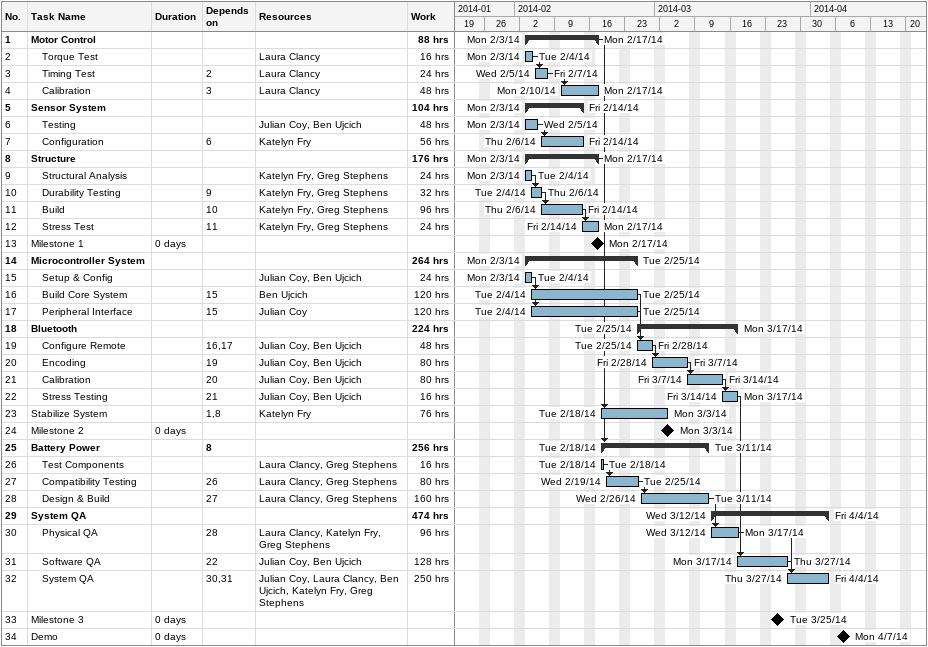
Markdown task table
| ID | Level | Task | Duration | Start | Finish | Predecessors | Resources | Work (h) |
|---|---|---|---|---|---|---|---|---|
| 1 | 1 | **Motor Control** |  | 2014-02-03 | 2014-02-17 |  |  | 88 |
| 2 | 2 | Torque Test |  | 2014-02-03 | 2014-02-04 |  | Laura Clancy | 16 |
| 3 | 2 | Timing Test |  | 2014-02-05 | 2014-02-07 | 2 | Laura Clancy | 24 |
| 4 | 2 | Calibration |  | 2014-02-10 | 2014-02-17 | 3 | Laura Clancy | 48 |
| 5 | 1 | **Sensor System** |  | 2014-02-03 | 2014-02-14 |  |  | 104 |
| 6 | 2 | Testing |  | 2014-02-03 | 2014-02-05 |  | Julian Coy, Ben Ujcich | 48 |
| 7 | 2 | Configuration |  | 2014-02-06 | 2014-02-14 | 6 | Katelyn Fry | 56 |
| 8 | 1 | **Structure** |  | 2014-02-03 | 2014-02-17 |  |  | 176 |
| 9 | 2 | Structural Analysis |  | 2014-02-03 | 2014-02-04 |  | Katelyn Fry, Greg Stephens | 24 |
| 10 | 2 | Durability Testing |  | 2014-02-04 | 2014-02-06 | 9 | Katelyn Fry, Greg Stephens | 32 |
| 11 | 2 | Build |  | 2014-02-06 | 2014-02-14 | 10 | Katelyn Fry, Greg Stephens | 96 |
| 12 | 2 | Stress Test |  | 2014-02-14 | 2014-02-17 | 11 | Katelyn Fry, Greg Stephens | 24 |
| 13 | 1 | Milestone 1 | 0d | 2014-02-17 | 2014-02-17 |  |  |  |
| 14 | 1 | **Microcontroller System** |  | 2014-02-03 | 2014-02-25 |  |  | 264 |
| 15 | 2 | Setup & Config |  | 2014-02-03 | 2014-02-04 |  | Julian Coy, Ben Ujcich | 24 |
| 16 | 2 | Build Core System |  | 2014-02-04 | 2014-02-25 | 15 | Ben Ujcich | 120 |
| 17 | 2 | Peripheral Interface |  | 2014-02-04 | 2014-02-25 | 15 | Julian Coy | 120 |
| 18 | 1 | **Bluetooth** |  | 2014-02-25 | 2014-03-17 |  |  | 224 |
| 19 | 2 | Configure Remote |  | 2014-02-25 | 2014-02-28 | 16, 17 | Julian Coy, Ben Ujcich | 48 |
| 20 | 2 | Encoding |  | 2014-02-28 | 2014-03-07 | 19 | Julian Coy, Ben Ujcich | 80 |
| 21 | 2 | Calibration |  | 2014-03-07 | 2014-03-14 | 20 | Julian Coy, Ben Ujcich | 80 |
| 22 | 2 | Stress Testing |  | 2014-03-14 | 2014-03-17 | 21 | Julian Coy, Ben Ujcich | 16 |
| 23 | 1 | Stabilize System |  | 2014-02-18 | 2014-03-03 | 1, 8 | Katelyn Fry | 76 |
| 24 | 1 | Milestone 2 | 0d | 2014-03-03 | 2014-03-03 |  |  |  |
| 25 | 1 | **Battery Power** |  | 2014-02-18 | 2014-03-11 | 8 |  | 256 |
| 26 | 2 | Test Components |  | 2014-02-18 | 2014-02-18 |  | Laura Clancy, Greg Stephens | 16 |
| 27 | 2 | Compatibility Testing |  | 2014-02-19 | 2014-02-25 | 26 | Laura Clancy, Greg Stephens | 80 |
| 28 | 2 | Design & Build |  | 2014-02-26 | 2014-03-11 | 27 | Laura Clancy, Greg Stephens | 160 |
| 29 | 1 | **System QA** |  | 2014-03-12 | 2014-04-04 |  |  | 474 |
| 30 | 2 | Physical QA |  | 2014-03-12 | 2014-03-17 | 28 | Laura Clancy, Katelyn Fry, Greg Stephens | 96 |
| 31 | 2 | Software QA |  | 2014-03-17 | 2014-03-27 | 22 | Julian Coy, Ben Ujcich | 128 |
| 32 | 2 | System QA |  | 2014-03-27 | 2014-04-04 | 30, 31 | Julian Coy, Laura Clancy, Ben Ujcich, Katelyn Fry, Greg Stephens | 250 |
| 33 | 1 | Milestone 3 | 0d | 2014-03-25 | 2014-03-25 |  |  |  |
| 34 | 1 | Demo | 0d | 2014-04-07 | 2014-04-07 |  |  |  |
